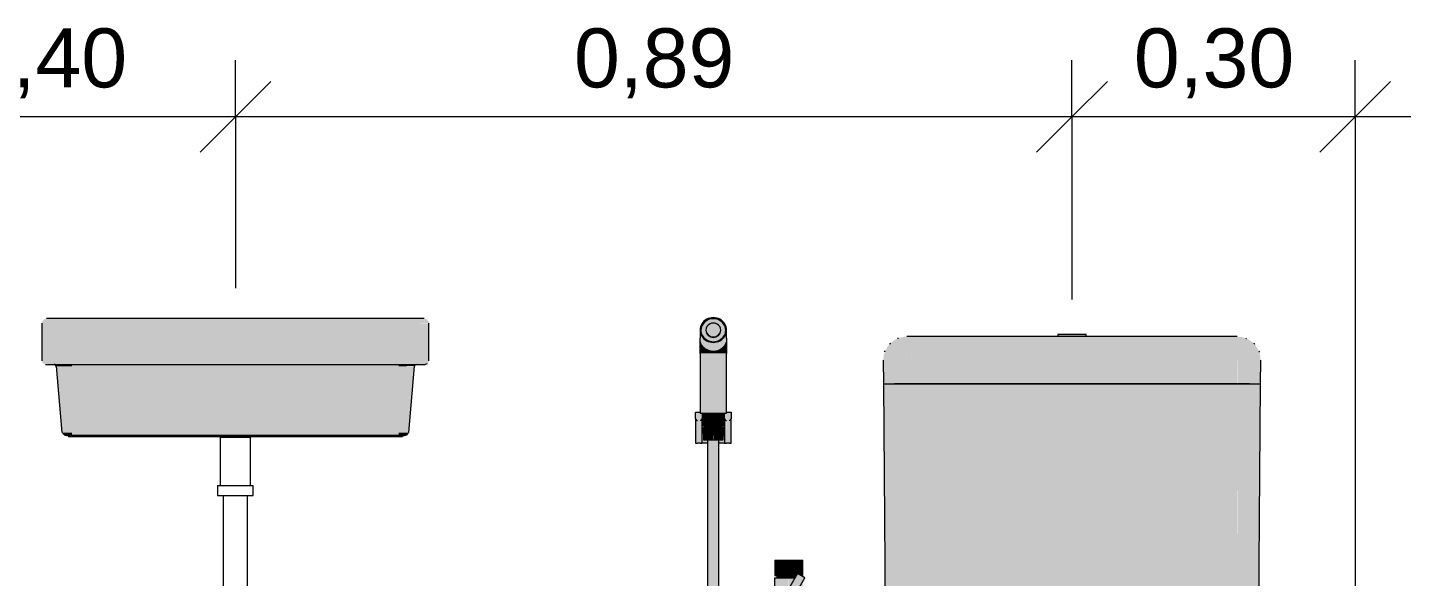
# Model space of a CAD drawing. Header units: metres. Extents: x 42.1 to 94.3, y -3.4 to 61.2.
# Drawn here: x 66.774 to 68.232, y 0.525 to 1.108 of the extents above; entities that cross this region are included whole.
import ezdxf

# ---------------------------------------------------------------- set-up
doc = ezdxf.new("R2010")
doc.units = ezdxf.units.M
for name, color, linetype, lineweight in [('A-ANNO-DIMS', 7, 'Continuous', 5), ('A-ANNO-DIMS-25', 7, 'Continuous', 5), ('P-SANR-FIXT', 7, 'Continuous', 5)]:
    doc.layers.add(name, color=color, linetype=linetype, lineweight=lineweight)
doc.styles.add('Arial', font='arial.ttf', dxfattribs={"height": 0.0625})
doc.dimstyles.new('Diagonal_-_2_5_mm_Arial_-_Preto', dxfattribs={"dimscale": 0.3048, "dimtxt": 0.063766, "dimasz": 0.246063, "dimexe": 0.19685, "dimexo": 0.123031, "dimgap": 0.04101, "dimtad": 1, "dimrnd": 0.01, "dimzin": 0, "dimdsep": 46, "dimtxsty": 'Arial', "dimblk1": 'OBLIQUE', "dimblk2": 'OBLIQUE', "dimsah": 1, "dimcen": 0.09, "dimdle": 0.19685, "dimazin": 0, "dimtfac": 1, "dimtdec": 4, "dimtix": 1, "dimtmove": 0, "dimatfit": 3, "dimfxl": 1, "dimtvp": 1, "dimtolj": 1, "dimtzin": 0, "dimarcsym": 2})

# ---------------------------------------------------------------- blocks, each defined once
blk = doc.blocks.new('UT_Bacia com caixa acoplada - UT_Bacia com caixa acoplada-4201910-DD')
at = {"layer": 'P-SANR-FIXT', "true_color": 0xf4f2f0}
for points in [[(43.6727, 0.7558), (43.6974, 0.7558), (43.6977, 0.7626), (43.6985, 0.7692), (43.6996, 0.7736), (43.7009, 0.7771), (43.7022, 0.7793), (43.7031, 0.7804), (43.7048, 0.781), (43.6956, 0.7808), (43.6909, 0.7799), (43.6865, 0.7783), (43.6815, 0.775), (43.6775, 0.7706), (43.6747, 0.7656), (43.6733, 0.7614), (43.6729, 0.7577)], [(43.9789, 0.7558), (44.0481, 0.7558), (44.0476, 0.764), (44.0469, 0.7692), (44.0459, 0.7735), (44.0453, 0.7755), (44.0439, 0.7785), (44.0423, 0.7804), (44.0407, 0.781), (43.7048, 0.781), (43.703, 0.7802), (43.7014, 0.7782), (43.7001, 0.7755), (43.699, 0.7715), (43.6981, 0.7667), (43.6974, 0.7573), (43.6975, 0.7558), (43.9789, 0.7558)], [(44.0727, 0.7558), (44.0717, 0.7626), (44.0696, 0.7678), (44.0669, 0.7719), (44.0631, 0.7756), (44.0581, 0.7787), (44.0529, 0.7804), (44.0453, 0.781), (44.0407, 0.781), (44.0425, 0.7802), (44.044, 0.7782), (44.0453, 0.7755), (44.0469, 0.7692), (44.0476, 0.764), (44.048, 0.7573), (44.0481, 0.7558), (44.0725, 0.7558)], [(43.6974, 0.731), (43.6974, 0.7558), (43.6727, 0.7558), (43.6729, 0.731), (43.6974, 0.731)], [(43.9147, 0.731), (44.048, 0.731), (44.0478, 0.7558), (43.6974, 0.7558), (43.6974, 0.731), (43.9083, 0.731)], [(44.0695, 0.731), (44.0725, 0.731), (44.0725, 0.7558), (44.0481, 0.7558), (44.0481, 0.731), (44.068, 0.731)], [(43.6754, 0.4159), (43.6969, 0.4159), (43.6981, 0.4232), (43.6974, 0.731), (43.6729, 0.731), (43.6754, 0.4222)], [(43.6981, 0.4232), (43.6991, 0.428), (43.7005, 0.4298), (43.7022, 0.4306), (43.7052, 0.431), (44.0427, 0.4307), (44.0446, 0.4301), (44.0457, 0.429), (44.0467, 0.4269), (44.0473, 0.4232), (44.048, 0.731), (43.6974, 0.731), (43.6981, 0.4247)], [(44.0532, 0.4159), (44.07, 0.4159), (44.0726, 0.731), (44.048, 0.731), (44.0475, 0.4222), (44.0486, 0.4159), (44.0493, 0.4159)]]:
    blk.add_hatch(color=7, dxfattribs=at).paths.add_polyline_path(points)
at = {"layer": 'P-SANR-FIXT', "true_color": 0xf4f4f4}
blk.add_hatch(color=7, dxfattribs=at).paths.add_polyline_path([(43.8729, 0.781), (43.8879, 0.781), (43.8877, 0.783), (43.8579, 0.783), (43.8579, 0.781), (43.8727, 0.781)])
at = {"layer": 'P-SANR-FIXT'}
for p, q in [((43.8579, 0.783), (43.8579, 0.781)), ((43.8879, 0.783), (43.8579, 0.783)), ((43.8879, 0.781), (43.8879, 0.783)), ((43.6727, 0.7558), (43.6729, 0.731)), ((44.0725, 0.731), (44.0727, 0.7558)), ((43.6729, 0.731), (43.6754, 0.4159)), ((43.6729, 0.731), (43.676, 0.731)), ((43.676, 0.731), (43.6846, 0.731)), ((43.6974, 0.731), (43.6847, 0.731)), ((43.6847, 0.731), (43.6974, 0.731)), ((43.7317, 0.731), (43.6974, 0.731)), ((43.6974, 0.731), (43.7317, 0.731)), ((43.7665, 0.731), (43.7317, 0.731)), ((43.7317, 0.731), (43.7665, 0.731)), ((43.8017, 0.731), (43.7665, 0.731)), ((43.7665, 0.731), (43.8017, 0.731)), ((43.8371, 0.731), (43.8017, 0.731)), ((43.8017, 0.731), (43.8371, 0.731)), ((43.9083, 0.731), (43.8372, 0.731)), ((43.8372, 0.731), (43.9083, 0.731)), ((43.9437, 0.731), (43.9083, 0.731)), ((43.9083, 0.731), (43.9437, 0.731)), ((43.9789, 0.731), (43.9437, 0.731)), ((43.9437, 0.731), (43.9789, 0.731)), ((44.0137, 0.731), (43.9789, 0.731)), ((43.9789, 0.731), (44.0137, 0.731)), ((44.048, 0.731), (44.0137, 0.731)), ((44.0137, 0.731), (44.048, 0.731)), ((44.0608, 0.731), (44.048, 0.731)), ((44.048, 0.731), (44.0695, 0.731)), ((44.0695, 0.731), (44.0726, 0.731)), ((44.07, 0.4159), (44.0726, 0.731))]:
    blk.add_line(p, q, dxfattribs=at)
at = {"layer": 'P-SANR-FIXT', "flags": 128}
for points in [[(43.6796, 0.773), (43.6801, 0.7737), (43.6807, 0.7741)], [(43.6879, 0.7789), (43.6883, 0.7792), (43.6889, 0.7793)], [(43.7048, 0.781), (43.6997, 0.781), (43.6977, 0.781), (43.6977, 0.781)], [(44.0407, 0.781), (43.9949, 0.781), (43.9483, 0.781), (43.9011, 0.781), (43.8538, 0.781), (43.8066, 0.781), (43.7598, 0.781), (43.7139, 0.781), (43.7048, 0.781)], [(44.0477, 0.781), (44.0458, 0.781), (44.0408, 0.781), (44.0407, 0.781)], [(44.0568, 0.7792), (44.0574, 0.779), (44.0577, 0.7788)], [(44.0649, 0.774), (44.0656, 0.7735), (44.066, 0.7728)], [(43.6744, 0.7647), (43.6746, 0.7655), (43.6748, 0.7659)], [(44.0707, 0.7657), (44.071, 0.7652), (44.0711, 0.7643)]]:
    blk.add_lwpolyline(points, dxfattribs=at)
blk = doc.blocks.new('UT_Ducha higiênica - UT_Ducha higiênica-4199251-DD')
at = {"layer": 'P-SANR-FIXT', "true_color": 0xf0f1f7}
for points in [[(43.4927, 0.7659), (43.4927, 0.7748), (43.4888, 0.7753), (43.4857, 0.7765), (43.4828, 0.7786), (43.4806, 0.7813), (43.4792, 0.7845), (43.4787, 0.7874), (43.4788, 0.7786), (43.4794, 0.7751), (43.4811, 0.7719), (43.4831, 0.7696), (43.4866, 0.7673), (43.49, 0.7663)], [(43.4799, 0.7906), (43.4818, 0.7943), (43.4841, 0.7967), (43.4864, 0.7983), (43.4893, 0.7994), (43.4927, 0.7998), (43.4966, 0.7992), (43.4993, 0.7982), (43.5021, 0.7962), (43.5043, 0.7933), (43.5033, 0.7952), (43.5014, 0.7972), (43.4993, 0.7987), (43.4961, 0.7999), (43.4927, 0.8004), (43.4888, 0.7998), (43.4854, 0.7982), (43.4829, 0.7962), (43.481, 0.7936), (43.4799, 0.7911)], [(43.4927, 0.7659), (43.4963, 0.7664), (43.5006, 0.7683), (43.5031, 0.7703), (43.5051, 0.7732), (43.5064, 0.7765), (43.5067, 0.7808), (43.5066, 0.7873), (43.506, 0.7839), (43.5042, 0.7805), (43.5026, 0.7786), (43.4995, 0.7764), (43.4963, 0.7752), (43.4927, 0.7748), (43.4927, 0.7719)], [(43.4787, 0.7631), (43.4927, 0.7631), (43.4927, 0.7659), (43.4891, 0.7664), (43.4848, 0.7683), (43.4823, 0.7704), (43.4803, 0.7732), (43.4791, 0.7765), (43.4787, 0.7786), (43.4788, 0.7666)], [(43.4927, 0.7801), (43.4956, 0.7806), (43.4974, 0.7816), (43.4989, 0.7831), (43.4999, 0.7847), (43.4994, 0.7841), (43.4975, 0.7822), (43.4958, 0.7813), (43.4941, 0.7808), (43.4927, 0.7806), (43.4896, 0.7813), (43.4879, 0.7822), (43.4866, 0.7834), (43.4855, 0.7853), (43.4868, 0.7827), (43.4881, 0.7816), (43.4899, 0.7806), (43.4916, 0.7802)], [(43.5013, 0.7631), (43.5067, 0.7631), (43.5063, 0.7763), (43.506, 0.7751), (43.5042, 0.7717), (43.5018, 0.7692), (43.4988, 0.7673), (43.4962, 0.7663), (43.4927, 0.7659), (43.4927, 0.7631), (43.5007, 0.7631)], [(43.4808, 0.7), (43.4927, 0.7), (43.4927, 0.7631), (43.4787, 0.7631), (43.479, 0.7), (43.4806, 0.7)], [(43.4927, 0.7), (43.5067, 0.7), (43.5067, 0.7631), (43.4927, 0.7631), (43.4927, 0.702)], [(43.4738, 0.6682), (43.4758, 0.6682), (43.4758, 0.6917), (43.4738, 0.6939), (43.4738, 0.6787)], [(43.478, 0.6682), (43.479, 0.6682), (43.479, 0.6917), (43.4758, 0.6917), (43.4758, 0.6682)], [(43.4793, 0.6682), (43.481, 0.6682), (43.4807, 0.6939), (43.479, 0.6917), (43.479, 0.6682)], [(43.4824, 0.6682), (43.4867, 0.6682), (43.4867, 0.6716), (43.4824, 0.6716), (43.4818, 0.6843), (43.4835, 0.6843), (43.4832, 0.6864), (43.4817, 0.6864), (43.481, 0.6945), (43.481, 0.6682), (43.4821, 0.6682)], [(43.5022, 0.6682), (43.5045, 0.6682), (43.5042, 0.6945), (43.5036, 0.6864), (43.5019, 0.6864), (43.5022, 0.6843), (43.5037, 0.6843), (43.5028, 0.6716), (43.4987, 0.6716), (43.4987, 0.6682), (43.5019, 0.6682)], [(43.5055, 0.6682), (43.5065, 0.6682), (43.5062, 0.692), (43.5045, 0.6939), (43.5048, 0.6682), (43.5051, 0.6682)], [(43.5097, 0.6682), (43.5097, 0.6917), (43.5065, 0.6917), (43.5065, 0.6682)], [(43.5097, 0.6682), (43.5117, 0.6682), (43.5114, 0.6939), (43.5097, 0.6917), (43.5097, 0.6787)]]:
    blk.add_hatch(color=7, dxfattribs=at).paths.add_polyline_path(points)
h = blk.add_hatch(color=7, dxfattribs=at)
h.paths.add_polyline_path([(43.4927, 0.7748), (43.4968, 0.7754), (43.5006, 0.7771), (43.5031, 0.7792), (43.5052, 0.7822), (43.5063, 0.7847), (43.5066, 0.7888), (43.5061, 0.7916), (43.5042, 0.7953), (43.5021, 0.7976), (43.4993, 0.7995), (43.4961, 0.8007), (43.4927, 0.8011), (43.4888, 0.8005), (43.4857, 0.7993), (43.4826, 0.7969), (43.4802, 0.7936), (43.4792, 0.7911), (43.4788, 0.7874), (43.4795, 0.7839), (43.4813, 0.7805), (43.4835, 0.7781), (43.4861, 0.7764), (43.4893, 0.7752), (43.4915, 0.7749)])
h.paths.add_polyline_path([(43.4927, 0.7755), (43.4888, 0.7761), (43.4857, 0.7774), (43.4828, 0.7798), (43.4813, 0.7817), (43.4799, 0.7847), (43.4795, 0.7879), (43.48, 0.7913), (43.4816, 0.7945), (43.4841, 0.7972), (43.4861, 0.7987), (43.4893, 0.7999), (43.4929, 0.8003), (43.4966, 0.7998), (43.5001, 0.7982), (43.5025, 0.7962), (43.5046, 0.7933), (43.5056, 0.7904), (43.5059, 0.7874), (43.5053, 0.7842), (43.5038, 0.7812), (43.5013, 0.7786), (43.4989, 0.777), (43.4958, 0.7759), (43.4944, 0.7757)])
h.paths.add_polyline_path([(43.4927, 0.7806), (43.4958, 0.7813), (43.4975, 0.7822), (43.4988, 0.7834), (43.4999, 0.7853), (43.5003, 0.7861), (43.5005, 0.7879), (43.4999, 0.7906), (43.4993, 0.7919), (43.4973, 0.7938), (43.4961, 0.7945), (43.4944, 0.7951), (43.4926, 0.7952), (43.4907, 0.795), (43.4881, 0.7938), (43.4868, 0.7926), (43.4855, 0.7906), (43.4852, 0.7898), (43.485, 0.7874), (43.4855, 0.7853), (43.4866, 0.7834), (43.4879, 0.7822), (43.4893, 0.7814), (43.4914, 0.7808)])
h = blk.add_hatch(color=7, dxfattribs=at)
h.paths.add_polyline_path([(43.4927, 0.7755), (43.4963, 0.776), (43.4997, 0.7774), (43.5026, 0.7798), (43.5046, 0.7825), (43.5055, 0.7847), (43.5059, 0.7879), (43.5051, 0.7916), (43.5038, 0.7941), (43.5014, 0.7967), (43.4991, 0.7983), (43.496, 0.7994), (43.4927, 0.7998), (43.4891, 0.7993), (43.486, 0.7981), (43.4834, 0.7962), (43.4813, 0.7936), (43.4799, 0.7906), (43.4796, 0.7874), (43.4801, 0.7842), (43.4816, 0.7813), (43.4842, 0.7786), (43.4864, 0.7771), (43.4894, 0.7759), (43.4925, 0.7755)])
h.paths.add_polyline_path([(43.4927, 0.7801), (43.49, 0.7806), (43.4881, 0.7816), (43.4868, 0.7827), (43.4857, 0.7843), (43.4851, 0.786), (43.4849, 0.7879), (43.4855, 0.7906), (43.486, 0.7916), (43.4881, 0.7938), (43.4894, 0.7945), (43.4909, 0.795), (43.4931, 0.7952), (43.4952, 0.7948), (43.4973, 0.7938), (43.4987, 0.7926), (43.4999, 0.7906), (43.5003, 0.7893), (43.5005, 0.7874), (43.5, 0.7849), (43.4989, 0.7831), (43.4982, 0.7822), (43.4961, 0.7808), (43.4944, 0.7803)])
h = blk.add_hatch(color=7, dxfattribs=at)
h.paths.add_polyline_path([(43.5117, 0.6946), (43.5117, 0.7006), (43.5097, 0.7009), (43.5067, 0.7007), (43.5065, 0.7), (43.5045, 0.6998), (43.5045, 0.6946), (43.5109, 0.6946)])
h.paths.add_polyline_path([(43.4758, 0.6946), (43.481, 0.6946), (43.4808, 0.7), (43.4787, 0.6999), (43.4787, 0.7009), (43.4758, 0.7009), (43.4738, 0.7006), (43.4738, 0.6946)])
at = {"layer": 'P-SANR-FIXT', "true_color": 0xf4f4f4}
for points in [[(43.492, 0.6864), (43.4927, 0.6864), (43.4927, 0.7), (43.481, 0.7), (43.4818, 0.6864), (43.4912, 0.6864)], [(43.5023, 0.6864), (43.5038, 0.6864), (43.5045, 0.7), (43.4927, 0.7), (43.4927, 0.6864), (43.5022, 0.6864)], [(43.4927, 0.6843), (43.4927, 0.6864), (43.4835, 0.6864), (43.4835, 0.6843), (43.4919, 0.6843)], [(43.4986, 0.6843), (43.5019, 0.6843), (43.5019, 0.6864), (43.4927, 0.6864), (43.4927, 0.6843), (43.4983, 0.6843)], [(43.4924, 0.6716), (43.4927, 0.6716), (43.4927, 0.6843), (43.4818, 0.6843), (43.4826, 0.6716), (43.4917, 0.6716)], [(43.4867, 0.1), (43.4987, 0.1), (43.4985, 0.6716), (43.4867, 0.6716), (43.4867, 0.1191)], [(43.4957, 0.6716), (43.503, 0.6716), (43.5037, 0.6843), (43.4927, 0.6843), (43.493, 0.6716), (43.495, 0.6716)], [(43.5578, 0.5278), (43.5727, 0.5278), (43.5727, 0.5443), (43.5578, 0.5443), (43.5578, 0.5388)], [(43.5871, 0.5278), (43.5876, 0.5278), (43.5876, 0.5443), (43.5727, 0.5443), (43.5727, 0.5278), (43.5809, 0.5281), (43.582, 0.5298), (43.5858, 0.5278), (43.5868, 0.5278)], [(43.5727, 0.525), (43.5727, 0.5278), (43.56, 0.5278), (43.56, 0.525), (43.5714, 0.525)], [(43.5783, 0.5056), (43.5896, 0.5255), (43.5819, 0.5299), (43.569, 0.5069), (43.5714, 0.5078), (43.5738, 0.5078), (43.5753, 0.5074), (43.5773, 0.5064), (43.578, 0.5058)], [(43.5752, 0.525), (43.5791, 0.5251), (43.5807, 0.5278), (43.5727, 0.5278), (43.5727, 0.525), (43.5731, 0.525)]]:
    blk.add_hatch(color=7, dxfattribs=at).paths.add_polyline_path(points)
at = {"layer": 'P-SANR-FIXT', "true_color": 0xf0f1f7}
h = blk.add_hatch(color=7, dxfattribs=at)
h.paths.add_polyline_path([(43.479, 0.6917), (43.481, 0.6946), (43.4807, 0.6946), (43.4738, 0.6945), (43.4744, 0.6935), (43.4758, 0.6917), (43.478, 0.6917)])
h.paths.add_polyline_path([(43.5097, 0.6917), (43.5117, 0.6946), (43.5114, 0.6946), (43.5045, 0.6945), (43.5051, 0.6935), (43.5065, 0.6917)])
at = {"layer": 'P-SANR-FIXT', "true_color": 0xf4f4f4}
h = blk.add_hatch(color=7, dxfattribs=at)
h.paths.add_polyline_path([(43.5723, 0.475), (43.5727, 0.475), (43.5727, 0.485), (43.5678, 0.4859), (43.5646, 0.4875), (43.5616, 0.49), (43.5597, 0.4926), (43.5595, 0.493), (43.5577, 0.493), (43.558, 0.475), (43.5688, 0.475)])
h.paths.add_polyline_path([(43.5579, 0.502), (43.5582, 0.5039), (43.5603, 0.5084), (43.5628, 0.5112), (43.5656, 0.5132), (43.5692, 0.5145), (43.5727, 0.515), (43.5727, 0.525), (43.5577, 0.525), (43.5577, 0.502)])
h = blk.add_hatch(color=7, dxfattribs=at)
h.paths.add_polyline_path([(43.5727, 0.475), (43.5848, 0.475), (43.5784, 0.4862), (43.5758, 0.4854), (43.5727, 0.485), (43.5727, 0.476)])
h.paths.add_polyline_path([(43.5877, 0.488), (43.5874, 0.4971), (43.586, 0.4932), (43.5854, 0.4921), (43.5876, 0.4883)])
h.paths.add_polyline_path([(43.5877, 0.5), (43.5874, 0.5215), (43.5818, 0.5118), (43.5839, 0.5099), (43.5859, 0.5071), (43.5874, 0.5029), (43.5877, 0.5003)])
h.paths.add_polyline_path([(43.5733, 0.5149), (43.5791, 0.525), (43.5727, 0.525), (43.573, 0.515)])
at = {"layer": 'P-SANR-FIXT'}
for p, q in [((43.4787, 0.7879), (43.4787, 0.7791)), ((43.4849, 0.7879), (43.4849, 0.7874)), ((43.5005, 0.7874), (43.5005, 0.7879)), ((43.5067, 0.7791), (43.5067, 0.7879)), ((43.4787, 0.7631), (43.4787, 0.7)), ((43.5067, 0.7), (43.5067, 0.7631)), ((43.4738, 0.6946), (43.4738, 0.7006)), ((43.4758, 0.7009), (43.4787, 0.7009)), ((43.4787, 0.7), (43.4927, 0.7)), ((43.481, 0.7), (43.4817, 0.6864)), ((43.4927, 0.7), (43.5067, 0.7)), ((43.5038, 0.6864), (43.5045, 0.7)), ((43.5067, 0.7009), (43.5097, 0.7009)), ((43.5117, 0.7006), (43.5117, 0.6946)), ((43.4738, 0.6946), (43.4738, 0.6946)), ((43.4738, 0.6945), (43.4738, 0.6682)), ((43.481, 0.6974), (43.481, 0.6946)), ((43.481, 0.6946), (43.481, 0.6946)), ((43.481, 0.6682), (43.481, 0.6945)), ((43.4817, 0.6864), (43.4927, 0.6864)), ((43.4835, 0.6864), (43.4835, 0.6843)), ((43.4927, 0.6864), (43.5038, 0.6864)), ((43.5019, 0.6843), (43.5019, 0.6864)), ((43.5045, 0.6946), (43.5045, 0.6974)), ((43.5045, 0.6946), (43.5045, 0.6946)), ((43.5045, 0.6945), (43.5045, 0.6682)), ((43.5117, 0.6946), (43.5117, 0.6946)), ((43.5117, 0.6682), (43.5117, 0.6945)), ((43.4818, 0.6843), (43.4824, 0.6716)), ((43.4927, 0.6843), (43.4818, 0.6843)), ((43.4824, 0.6716), (43.4927, 0.6716)), ((43.4867, 0.6716), (43.4867, 0.1)), ((43.5037, 0.6843), (43.4927, 0.6843)), ((43.4927, 0.6716), (43.503, 0.6716)), ((43.4987, 0.1), (43.4987, 0.6716)), ((43.503, 0.6716), (43.5037, 0.6843)), ((43.4738, 0.6682), (43.4758, 0.6682)), ((43.479, 0.6682), (43.4758, 0.6682)), ((43.479, 0.6682), (43.481, 0.6682)), ((43.4867, 0.6682), (43.481, 0.6682)), ((43.5045, 0.6682), (43.4987, 0.6682)), ((43.5045, 0.6682), (43.5065, 0.6682)), ((43.5097, 0.6682), (43.5065, 0.6682)), ((43.5097, 0.6682), (43.5117, 0.6682)), ((43.5578, 0.5443), (43.5578, 0.5278)), ((43.5578, 0.5443), (43.5727, 0.5443)), ((43.5727, 0.5443), (43.5876, 0.5443)), ((43.5876, 0.5278), (43.5876, 0.5443)), ((43.5577, 0.525), (43.5577, 0.502)), ((43.5727, 0.525), (43.5577, 0.525)), ((43.5578, 0.5278), (43.5727, 0.5278)), ((43.56, 0.5278), (43.56, 0.525)), ((43.5819, 0.5299), (43.5685, 0.5066)), ((43.5727, 0.5278), (43.5809, 0.5278)), ((43.5791, 0.525), (43.5727, 0.525)), ((43.5783, 0.5056), (43.5897, 0.5254)), ((43.5897, 0.5254), (43.5819, 0.5299)), ((43.5857, 0.5278), (43.5876, 0.5278))]:
    blk.add_line(p, q, dxfattribs=at)
at = {"layer": 'P-SANR-FIXT', "flags": 128}
for points in [[(43.4787, 0.7631), (43.4787, 0.771), (43.4787, 0.7771), (43.4787, 0.7791)], [(43.5067, 0.7791), (43.5067, 0.7746), (43.5067, 0.7674), (43.5067, 0.7631)], [(43.4738, 0.7006), (43.4738, 0.7007), (43.474, 0.7008), (43.4742, 0.7008), (43.4745, 0.7009), (43.4749, 0.7009), (43.4753, 0.7009), (43.4758, 0.7009)], [(43.5097, 0.7009), (43.5101, 0.7009), (43.5105, 0.7009), (43.5109, 0.7009), (43.5112, 0.7008), (43.5115, 0.7008), (43.5116, 0.7007), (43.5117, 0.7006)]]:
    blk.add_lwpolyline(points, dxfattribs=at)
at = {"layer": 'P-SANR-FIXT'}
for centre, major_axis, start_param, end_param in [((43.4927, 0.7879), (0.014, 0), 1.570796, 4.712389), ((43.4927, 0.7879), (0.0132, 0), 0, 3.141593), ((43.4927, 0.7874), (0.0132, 0), 0.020863, 3.12073), ((43.4927, 0.7879), (-0.0132, 0), 0, 3.141593), ((43.4927, 0.7879), (0.00781, 0), 0, 3.141593), ((43.4927, 0.7879), (0.00781, 0), 3.141593, 6.283185), ((43.4927, 0.7874), (0.00781, 0), 3.141593, 6.283185), ((43.4927, 0.7879), (-0.014, 0), 1.570796, 4.712389)]:
    blk.add_ellipse(centre, major_axis=major_axis, ratio=0.939693, start_param=start_param, end_param=end_param, dxfattribs=at)
for points, knots in [([(43.4758, 0.6917), (43.4756, 0.6918), (43.4754, 0.6921), (43.4751, 0.6925), (43.4748, 0.6928), (43.4746, 0.6931), (43.4745, 0.6933), (43.4743, 0.6935), (43.4742, 0.6937), (43.474, 0.6939), (43.4739, 0.6941), (43.4738, 0.6943), (43.4738, 0.6945), (43.4738, 0.6945)], [0, 0, 0, 0, 0.142857, 0.285714, 0.357143, 0.428571, 0.5, 0.571429, 0.642857, 0.714286, 0.785714, 0.857143, 1, 1, 1, 1]), ([(43.481, 0.6945), (43.481, 0.6945), (43.4809, 0.6943), (43.4808, 0.6941), (43.4807, 0.6939), (43.4805, 0.6937), (43.4804, 0.6935), (43.4802, 0.6933), (43.48, 0.693), (43.4799, 0.6928), (43.4797, 0.6926), (43.4794, 0.6922), (43.4791, 0.6919), (43.479, 0.6917)], [0, 0, 0, 0, 0.142857, 0.214286, 0.285714, 0.357143, 0.428571, 0.5, 0.571429, 0.678571, 0.732143, 0.785714, 1, 1, 1, 1]), ([(43.5065, 0.6917), (43.5064, 0.6918), (43.5061, 0.6921), (43.5058, 0.6925), (43.5056, 0.6928), (43.5054, 0.6931), (43.5052, 0.6933), (43.505, 0.6935), (43.5049, 0.6937), (43.5048, 0.6939), (43.5047, 0.6941), (43.5045, 0.6943), (43.5045, 0.6945), (43.5045, 0.6945)], [0, 0, 0, 0, 0.142857, 0.285714, 0.357143, 0.428571, 0.5, 0.571429, 0.642857, 0.714286, 0.785714, 0.857143, 1, 1, 1, 1]), ([(43.5117, 0.6945), (43.5117, 0.6945), (43.5116, 0.6943), (43.5115, 0.6941), (43.5114, 0.6939), (43.5113, 0.6937), (43.5111, 0.6935), (43.511, 0.6933), (43.5108, 0.693), (43.5106, 0.6928), (43.5104, 0.6926), (43.5101, 0.6922), (43.5099, 0.6919), (43.5097, 0.6917)], [0, 0, 0, 0, 0.142857, 0.214286, 0.285714, 0.357143, 0.428571, 0.5, 0.571429, 0.678571, 0.732143, 0.785714, 1, 1, 1, 1])]:
    blk.add_open_spline(points, degree=3, knots=knots, dxfattribs=at)
blk = doc.blocks.new('USO_ESG_Cuba lavatório retângular - Uso geral-4179220-DD')
at = {"layer": 'P-SANR-FIXT', "true_color": 0xf3f3f3}
for points in [[(42.7813, 0.7553), (42.8132, 0.7553), (42.8132, 0.795), (42.7813, 0.795), (42.7813, 0.7719)], [(42.8075, 0.795), (42.8132, 0.795), (42.8132, 0.8), (42.785, 0.7998), (42.7846, 0.7995), (42.7838, 0.7993), (42.7822, 0.7978), (42.7819, 0.7975), (42.7814, 0.7963), (42.7814, 0.795), (42.805, 0.795)], [(43.1594, 0.795), (43.1594, 0.8), (42.8132, 0.7998), (42.8132, 0.795), (43.1577, 0.795)], [(43.0906, 0.7553), (43.1594, 0.7553), (43.1594, 0.795), (42.8132, 0.795), (42.8132, 0.7553), (43.0768, 0.7553)], [(43.1594, 0.795), (43.1913, 0.7952), (43.1912, 0.7963), (43.1902, 0.798), (43.1897, 0.7987), (43.1888, 0.7993), (43.1841, 0.8), (43.1594, 0.7998), (43.1594, 0.7956)], [(43.1594, 0.7553), (43.1913, 0.7553), (43.1913, 0.795), (43.1594, 0.795), (43.1594, 0.757)], [(42.797, 0.7515), (42.8132, 0.7516), (42.8132, 0.7553), (42.7813, 0.7553), (42.7818, 0.7534), (42.7832, 0.752), (42.7848, 0.7516), (42.7857, 0.7515), (42.7969, 0.7515)], [(42.7994, 0.7496), (42.8132, 0.7496), (42.8132, 0.7514), (42.7958, 0.7515), (42.7963, 0.7511), (42.796, 0.7508), (42.7968, 0.7504), (42.7964, 0.75), (42.7973, 0.7496), (42.7992, 0.7496)], [(42.8132, 0.6793), (42.8132, 0.7496), (42.7964, 0.7496), (42.8028, 0.6793), (42.8113, 0.6793)], [(42.8132, 0.7515), (43.1594, 0.7516), (43.1594, 0.7553), (42.8132, 0.7553), (42.8132, 0.7516)], [(43.1512, 0.7496), (43.1594, 0.7496), (43.1594, 0.7515), (42.8132, 0.7512), (42.8132, 0.7496), (43.1486, 0.7496)], [(43.0004, 0.6793), (43.1594, 0.6793), (43.1594, 0.7496), (42.8132, 0.7496), (42.8132, 0.6793), (42.9839, 0.6793)], [(43.1747, 0.7515), (43.1875, 0.7515), (43.1904, 0.7529), (43.1912, 0.7543), (43.1912, 0.7553), (43.1594, 0.7553), (43.1594, 0.7515), (43.1736, 0.7515)], [(43.1676, 0.7496), (43.1758, 0.7497), (43.1762, 0.7502), (43.1758, 0.7504), (43.1768, 0.751), (43.1766, 0.7513), (43.1768, 0.7515), (43.1594, 0.7512), (43.1594, 0.7496), (43.1672, 0.7496)], [(43.1613, 0.6793), (43.1701, 0.6793), (43.1762, 0.7496), (43.1594, 0.7496), (43.1594, 0.6793)], [(42.8058, 0.6766), (42.8132, 0.6768), (42.8132, 0.6793), (42.8025, 0.6793), (42.8031, 0.6779), (42.804, 0.677), (42.8045, 0.6768), (42.8058, 0.6766)], [(42.8102, 0.6758), (42.8132, 0.6758), (42.8132, 0.6766), (42.8085, 0.6762), (42.8074, 0.6762), (42.8082, 0.6758), (42.8094, 0.6758)], [(42.8106, 0.675), (42.8132, 0.6753), (42.8132, 0.6758), (42.8078, 0.6758), (42.8086, 0.6752), (42.8104, 0.6751)], [(42.9925, 0.6766), (43.1594, 0.6768), (43.1594, 0.6793), (42.8132, 0.6793), (42.8132, 0.6766), (42.9907, 0.6766)], [(43.0663, 0.6758), (43.1594, 0.6758), (43.1594, 0.6766), (42.8132, 0.6764), (42.8132, 0.6758), (43.0333, 0.6758)], [(42.9985, 0.675), (43.1594, 0.6752), (43.1594, 0.6758), (42.8132, 0.6758), (42.8132, 0.675), (42.998, 0.675)], [(43.0153, 0.6766), (43.0153, 0.6766), (43.0149, 0.6766)], [(43.1594, 0.6766), (43.167, 0.6767), (43.169, 0.6773), (43.1697, 0.678), (43.1699, 0.6793), (43.1594, 0.6793), (43.1594, 0.6766), (43.1596, 0.6766)], [(43.1594, 0.6758), (43.1651, 0.676), (43.1652, 0.6764), (43.1594, 0.6766), (43.1594, 0.6762)], [(43.162, 0.675), (43.1644, 0.6758), (43.1594, 0.6758), (43.1594, 0.6751)]]:
    blk.add_hatch(color=7, dxfattribs=at).paths.add_polyline_path(points)
at = {"layer": 'P-SANR-FIXT'}
for p, q in [((42.7813, 0.795), (42.7813, 0.7553)), ((43.1594, 0.8), (42.8132, 0.8)), ((43.1913, 0.7553), (43.1913, 0.795)), ((42.7964, 0.7496), (42.8025, 0.6793)), ((42.8132, 0.7515), (43.1594, 0.7515)), ((43.1701, 0.6793), (43.1762, 0.7496)), ((43.1896, 0.7521), (43.1875, 0.7515)), ((42.8055, 0.6766), (42.8052, 0.6768)), ((42.8056, 0.6766), (42.8055, 0.6766)), ((42.8078, 0.6758), (42.8061, 0.6766)), ((42.8096, 0.675), (42.8092, 0.6752)), ((42.8132, 0.6766), (43.1594, 0.6766)), ((42.8132, 0.675), (43.1594, 0.675)), ((42.9694, 0.6751), (42.9703, 0.6743)), ((42.9703, 0.6743), (42.9703, 0.6231)), ((42.9703, 0.6743), (43.0023, 0.6743)), ((43.0023, 0.6743), (43.0033, 0.6751)), ((43.0023, 0.6231), (43.0023, 0.6743)), ((43.164, 0.6754), (43.163, 0.675)), ((43.1666, 0.6766), (43.1651, 0.6759)), ((43.1685, 0.6769), (43.1671, 0.6766))]:
    blk.add_line(p, q, dxfattribs=at)
at = {"layer": 'P-SANR-FIXT', "flags": 128}
for points in [[(42.8132, 0.8), (42.8032, 0.8), (42.7945, 0.8), (42.7886, 0.8), (42.7863, 0.8), (42.7863, 0.8)], [(43.1863, 0.8), (43.1844, 0.8), (43.1788, 0.8), (43.1704, 0.8), (43.1604, 0.8), (43.1594, 0.8)], [(42.7851, 0.7515), (42.787, 0.7515), (42.7926, 0.7515), (42.8011, 0.7515), (42.8112, 0.7515), (42.8132, 0.7515)], [(42.7964, 0.7496), (42.7953, 0.7512), (42.7943, 0.7515)], [(43.1594, 0.7515), (43.1697, 0.7515), (43.1786, 0.7515), (43.1848, 0.7515), (43.1875, 0.7515), (43.1875, 0.7515)], [(43.1783, 0.7515), (43.1765, 0.7505), (43.1762, 0.7496)], [(42.8055, 0.6766), (42.8074, 0.6766), (42.8122, 0.6766), (42.8132, 0.6766)], [(42.8096, 0.675), (42.8113, 0.675), (42.8132, 0.675)], [(42.8132, 0.675), (42.8102, 0.675), (42.8096, 0.675)], [(43.1594, 0.6766), (43.1644, 0.6766), (43.167, 0.6766), (43.1671, 0.6766)], [(43.163, 0.675), (43.1614, 0.675), (43.1594, 0.675)], [(43.1594, 0.675), (43.1624, 0.675), (43.163, 0.675)], [(43.1671, 0.6766), (43.1652, 0.6766), (43.1646, 0.6766)]]:
    blk.add_lwpolyline(points, dxfattribs=at)
blk = doc.blocks.new('USO_ESG_Sifão de Uso Geral - Sifão para lavatório-4179222-DD')
at = {"layer": 'P-SANR-FIXT'}
for p, q in [((42.9674, 0.6231), (42.9674, 0.6127)), ((42.9674, 0.6231), (42.9863, 0.6231)), ((42.9674, 0.6127), (42.9863, 0.6127)), ((42.9733, 0.6127), (42.9733, 0.4851)), ((42.9863, 0.6231), (43.0052, 0.6231)), ((42.9863, 0.6127), (43.0052, 0.6127)), ((42.9993, 0.4851), (42.9993, 0.6127)), ((43.0052, 0.6127), (43.0052, 0.6231)), ((42.9699, 0.4851), (42.9699, 0.4792)), ((42.9863, 0.4851), (42.9699, 0.4851)), ((43.0028, 0.4851), (42.9863, 0.4851)), ((43.0028, 0.4792), (43.0028, 0.4851)), ((42.9609, 0.4742), (42.9515, 0.42)), ((42.9609, 0.4771), (42.9609, 0.4742)), ((42.9609, 0.4742), (42.9863, 0.4742)), ((42.9699, 0.4792), (42.9688, 0.4781)), ((42.9692, 0.4781), (42.9717, 0.4781)), ((42.9699, 0.4792), (42.9863, 0.4792)), ((42.9787, 0.4781), (42.9823, 0.4781)), ((42.9863, 0.4792), (43.0028, 0.4792)), ((42.9863, 0.4742), (43.0117, 0.4742)), ((42.9904, 0.4781), (42.994, 0.4781)), ((43.0009, 0.4781), (43.0035, 0.4781)), ((43.0038, 0.4781), (43.0028, 0.4792)), ((43.0117, 0.4742), (43.0117, 0.4771)), ((43.0212, 0.42), (43.0117, 0.4742)), ((42.9863, 0.42), (42.9515, 0.42)), ((42.9581, 0.4148), (42.9581, 0.3916)), ((43.0212, 0.42), (42.9863, 0.42)), ((43.0166, 0.4148), (43.0146, 0.4148)), ((43.0146, 0.3916), (43.0146, 0.4148))]:
    blk.add_line(p, q, dxfattribs=at)
at = {"layer": 'P-SANR-FIXT', "flags": 128}
for points in [[(42.9609, 0.4771), (42.9614, 0.478), (42.9619, 0.4781)], [(42.9863, 0.4781), (42.9768, 0.4781), (42.9687, 0.4781), (42.9635, 0.4781), (42.9619, 0.4781)], [(42.9619, 0.4781), (42.9639, 0.4781), (42.9688, 0.4781)], [(43.0107, 0.4781), (43.0088, 0.4781), (43.0032, 0.4781), (42.995, 0.4781), (42.9863, 0.4781)], [(43.0039, 0.4781), (43.0091, 0.4781), (43.0107, 0.4781)], [(43.0107, 0.4781), (43.0116, 0.4777), (43.0117, 0.4771)], [(42.9561, 0.4148), (42.9524, 0.4166), (42.9515, 0.42)], [(42.9582, 0.4148), (42.9563, 0.4148), (42.9561, 0.4148)], [(42.9561, 0.4148), (42.958, 0.4148), (42.9637, 0.4148), (42.9722, 0.4148), (42.9826, 0.4148), (42.9863, 0.4148)], [(42.9863, 0.4148), (42.997, 0.4148), (43.0063, 0.4148), (43.0131, 0.4148), (43.0163, 0.4148), (43.0166, 0.4148)], [(43.0212, 0.42), (43.0198, 0.4161), (43.0166, 0.4148)], [(42.9655, 0.3842), (42.9606, 0.386), (42.9582, 0.3908), (42.9581, 0.3916)], [(42.9863, 0.3842), (42.9775, 0.3842), (42.9704, 0.3842), (42.9662, 0.3842), (42.9655, 0.3842)], [(42.9655, 0.3842), (42.9675, 0.3842), (42.9729, 0.3842), (42.9809, 0.3842), (42.9863, 0.3842)], [(42.9863, 0.3842), (42.9951, 0.3842), (43.0023, 0.3842), (43.0064, 0.3842), (43.0071, 0.3842)], [(43.0071, 0.3842), (43.0052, 0.3842), (42.9997, 0.3842), (42.9917, 0.3842), (42.9863, 0.3842)], [(43.0146, 0.3916), (43.0127, 0.3866), (43.008, 0.3842), (43.0071, 0.3842)]]:
    blk.add_lwpolyline(points, dxfattribs=at)
at = {"layer": 'P-SANR-FIXT'}
for radius, start, end in [(0.0332, 142.5867, 197.9811), (0.0346, 138.1744, 150), (0.0346, 118.5497, 125.4482), (0.0346, 60, 61.4503), (0.0346, 15, 41.9172), (0.0332, 342.0189, 37.4133), (0.0311, 151.9324, 188.2752), (0.0311, 351.7248, 28.0676), (0.0346, 195, 201.7972)]:
    blk.add_arc((42.9863, 0.45), radius, start, end, dxfattribs=at)
blk = doc.blocks.new('DIMBLOCK17-DD')
at = {"layer": 'A-ANNO-DIMS-25'}
for p, q in [((68.181, 1.0136), (68.181, 1.0736)), ((68.9917, 1.0136), (68.9917, 1.0736)), ((69.0517, 1.0136), (68.181, 1.0136)), ((68.181, 1.0136), (68.181, 0.0375)), ((68.9917, 1.0136), (68.9917, 0.0375))]:
    blk.add_line(p, q, dxfattribs=at)
at = {"layer": 'A-ANNO-DIMS-25', "lineweight": 20}
for p, q in [((68.181, 1.0136), (68.2185, 1.0511)), ((68.9917, 1.0136), (69.0292, 1.0511)), ((68.181, 1.0136), (68.1435, 0.9761)), ((68.9917, 1.0136), (68.9542, 0.9761))]:
    blk.add_line(p, q, dxfattribs=at)
at = {"layer": 'A-ANNO-DIMS-25', "color": 0, "insert": (68.502, 1.1073), "char_height": 0.0625, "width": 0.202482, "attachment_point": 1, "line_spacing_factor": 0.941778, "style": 'Arial'}
blk.add_mtext('0,81', dxfattribs=at)
blk = doc.blocks.new('_Oblique')
at = {"color": 0, "linetype": 'ByBlock', "lineweight": -2}
blk.add_line((-0.5, -0.5), (0.5, 0.5), dxfattribs=at)
blk = doc.blocks.new('DIMBLOCK18-DD')
at = {"layer": 'A-ANNO-DIMS-25'}
for p, q in [((67.8809, 1.0136), (67.8809, 1.0736)), ((68.181, 1.0136), (68.181, 1.0736)), ((68.181, 1.0136), (67.8809, 1.0136)), ((67.8809, 1.0136), (67.8809, 0.8203)), ((68.181, 1.0136), (68.181, 0.0375))]:
    blk.add_line(p, q, dxfattribs=at)
at = {"layer": 'A-ANNO-DIMS-25', "lineweight": 20}
for p, q in [((67.8809, 1.0136), (67.9184, 1.0511)), ((68.181, 1.0136), (68.2185, 1.0511)), ((67.8809, 1.0136), (67.8434, 0.9761)), ((68.181, 1.0136), (68.1435, 0.9761))]:
    blk.add_line(p, q, dxfattribs=at)
at = {"layer": 'A-ANNO-DIMS-25', "color": 0, "insert": (67.9465, 1.1073), "char_height": 0.0625, "width": 0.202482, "attachment_point": 1, "line_spacing_factor": 0.941778, "style": 'Arial'}
blk.add_mtext('0,30', dxfattribs=at)
blk = doc.blocks.new('DIMBLOCK19-DD')
at = {"layer": 'A-ANNO-DIMS-25'}
for p, q in [((66.9946, 1.0136), (66.9946, 1.0736)), ((67.8809, 1.0136), (67.8809, 1.0736)), ((67.8809, 1.0136), (66.9946, 1.0136)), ((66.9946, 1.0136), (66.9946, 0.8321)), ((67.8809, 1.0136), (67.8809, 0.8203))]:
    blk.add_line(p, q, dxfattribs=at)
at = {"layer": 'A-ANNO-DIMS-25', "lineweight": 20}
for p, q in [((66.9946, 1.0136), (67.0321, 1.0511)), ((67.8809, 1.0136), (67.9184, 1.0511)), ((66.9946, 1.0136), (66.9571, 0.9761)), ((67.8809, 1.0136), (67.8434, 0.9761))]:
    blk.add_line(p, q, dxfattribs=at)
at = {"layer": 'A-ANNO-DIMS-25', "color": 0, "insert": (67.3533, 1.1073), "char_height": 0.0625, "width": 0.202482, "attachment_point": 1, "line_spacing_factor": 0.941778, "style": 'Arial'}
blk.add_mtext('0,89', dxfattribs=at)
blk = doc.blocks.new('DIMBLOCK20-DD')
at = {"layer": 'A-ANNO-DIMS-25'}
for p, q in [((66.594, 1.0136), (66.594, 1.0736)), ((66.9946, 1.0136), (66.9946, 1.0736)), ((66.9946, 1.0136), (66.534, 1.0136)), ((66.594, 1.0136), (66.594, 0.9981)), ((66.9946, 1.0136), (66.9946, 0.8321))]:
    blk.add_line(p, q, dxfattribs=at)
at = {"layer": 'A-ANNO-DIMS-25', "lineweight": 20}
for p, q in [((66.594, 1.0136), (66.6315, 1.0511)), ((66.9946, 1.0136), (67.0321, 1.0511)), ((66.594, 1.0136), (66.5565, 0.9761)), ((66.9946, 1.0136), (66.9571, 0.9761))]:
    blk.add_line(p, q, dxfattribs=at)
at = {"layer": 'A-ANNO-DIMS-25', "color": 0, "insert": (66.7099, 1.1073), "char_height": 0.0625, "width": 0.202482, "attachment_point": 1, "line_spacing_factor": 0.941778, "style": 'Arial'}
blk.add_mtext('0,40', dxfattribs=at)

msp = doc.modelspace()

# ---------------------------------------------------------------- block references
at = {"layer": 'P-SANR-FIXT'}
for name in ['USO_ESG_Cuba lavatório retângular - Uso geral-4179220-DD', 'UT_Ducha higiênica - UT_Ducha higiênica-4199251-DD', 'UT_Bacia com caixa acoplada - UT_Bacia com caixa acoplada-4201910-DD', 'USO_ESG_Sifão de Uso Geral - Sifão para lavatório-4179222-DD']:
    msp.add_blockref(name, (24.0082, 0), dxfattribs=at)

# ---------------------------------------------------------------- dimensions: what is measured, and where the dimension line sits
at = {"layer": 'A-ANNO-DIMS'}
for base, p1, p2, override, picture, middle in [((66.594, 1.0136), (66.9946, 0.7946), (66.594, 0.9606), {"dimpost": '<>', "dimfxl": 0.433573}, 'DIMBLOCK20-DD', (66.7943, 1.058)), ((66.9946, 1.0136), (67.8809, 0.7828), (66.9946, 0.7946), {"dimpost": '<>', "dimfxl": 0.886371}, 'DIMBLOCK19-DD', (67.4377, 1.058)), ((67.8809, 1.0136), (68.181, 0), (67.8809, 0.7828), {"dimpost": '<>', "dimfxl": 0.838377}, 'DIMBLOCK18-DD', (68.0309, 1.0581)), ((68.181, 1.0136), (68.9917, 0), (68.181, 0), {"dimpost": '<>', "dimfxl": 0.810721}, 'DIMBLOCK17-DD', (68.5863, 1.058))]:
    dim = msp.add_linear_dim(base=base, p1=p1, p2=p2, dimstyle='Diagonal_-_2_5_mm_Arial_-_Preto', override=override, dxfattribs=at)
    dim.commit()
    dim.dimension.update_dxf_attribs({"geometry": picture, "text_midpoint": middle})

doc.saveas('drawing.dxf')
